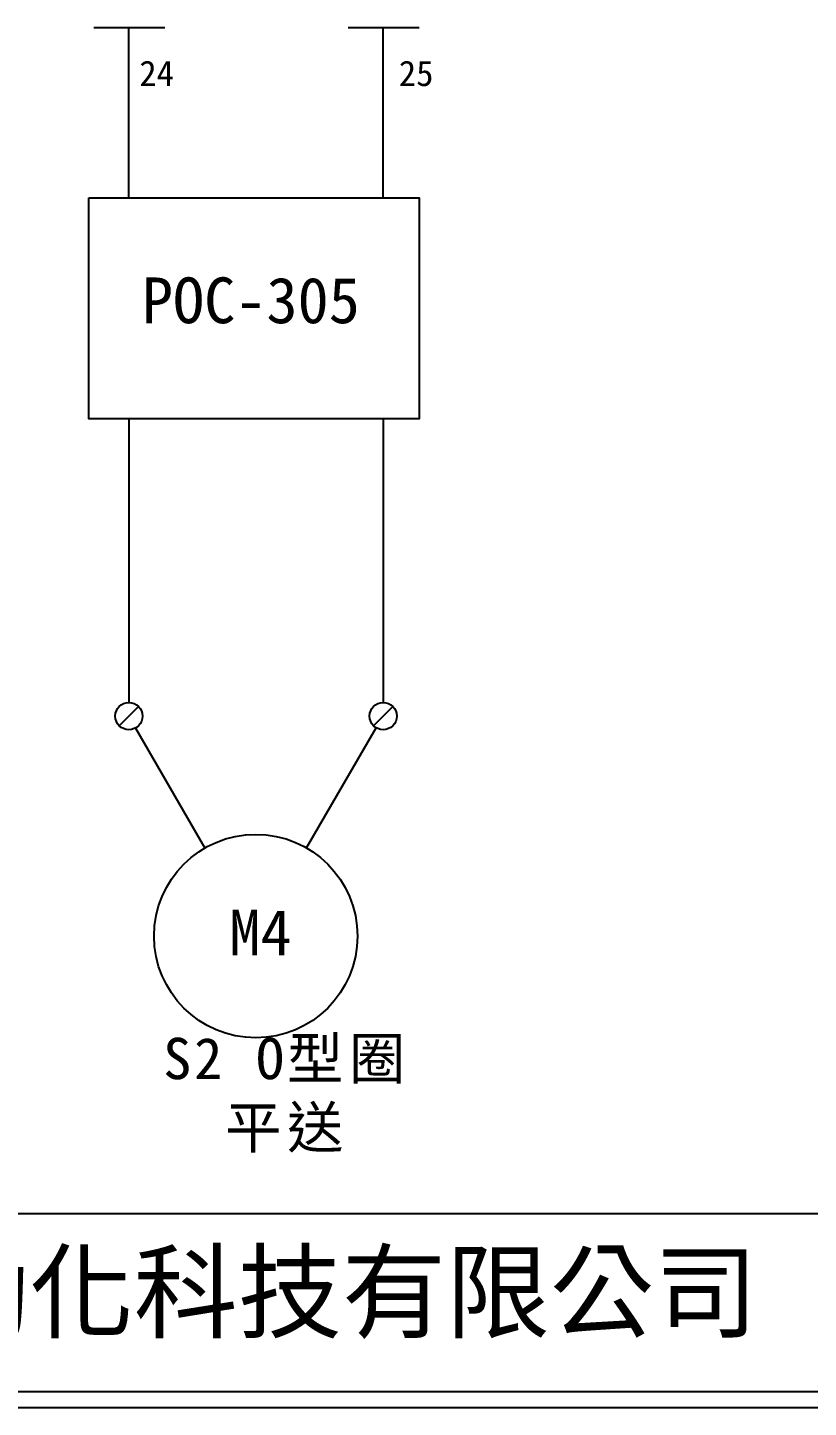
# Model space of a CAD drawing. Extents: x 10 to 297, y 3 to 207.
# Drawn here: x 81.2 to 142.6, y 3 to 111.5 of the extents above; entities that cross this region are included whole.
import ezdxf

# ---------------------------------------------------------------- set-up
doc = ezdxf.new("R2010")
doc.units = 0
doc.layers.get('0').update_dxf_attribs({"linetype": 'CONTINUOUS'})
doc.layers.add('圖框層', color=7, linetype='CONTINUOUS')
doc.layers.add('標尺寸層', color=3, linetype='CONTINUOUS')
doc.styles.add('STSL', font='kaiu.ttf')
doc.styles.add('標楷體', font='kaiu.ttf')

msp = doc.modelspace()

# ---------------------------------------------------------------- linework, layer by layer
for p, q in [((89.12, 111.49), (89.12, 105.63)), ((109.12, 111.49), (109.12, 105.63)), ((89.12, 105.63), (89.12, 98.1)), ((109.12, 105.63), (109.12, 98.1)), ((89.13, 80.72), (89.14, 58.43)), ((109.13, 80.72), (109.14, 58.43)), ((89.89, 58.12), (88.38, 56.6)), ((109.89, 58.12), (108.38, 56.6)), ((95.12, 46.99), (89.67, 56.43)), ((103.12, 46.99), (108.58, 56.44))]:
    msp.add_line(p, q)
for centre, radius in [((89.14, 57.36), 1.07), ((109.14, 57.36), 1.07), ((99.12, 40.06), 8)]:
    msp.add_circle(centre, radius)
at = {"layer": '圖框層', "color": 7}
for p, q in [((11.25, 18.25), (295.75, 18.25)), ((11.25, 4.25), (295.75, 4.25)), ((10, 3), (297, 3))]:
    msp.add_line(p, q, dxfattribs=at)
at = {"layer": '標尺寸層', "color": 7}
for p, q in [((86.39, 111.49), (91.96, 111.49)), ((89.12, 111.49), (89.12, 105.63)), ((106.39, 111.49), (111.96, 111.49))]:
    msp.add_line(p, q, dxfattribs=at)
msp.add_lwpolyline([(85.98, 98.1), (111.97, 98.1), (111.97, 80.72), (85.98, 80.72)], close=True, dxfattribs=at)

# ---------------------------------------------------------------- texts
at = {"color": 0, "insert": (101.58, 32.06), "char_height": 3.25, "width": 24.1454, "attachment_point": 2, "style": '標楷體'}
msp.add_mtext('{\\T1.1;S2 O型圈\\P平送}', dxfattribs=at)
at = {"layer": '圖框層', "color": 4, "style": 'STSL'}
for s, height, p in [('24', 2, (89.96, 106.9)), ('25', 2, (110.37, 106.9)), ('POC-305', 3.6, (90.16, 88.25)), ('M4', 3.6, (97.04, 38.54)), ('泓陞自動化科技有限公司', 6, (48.6, 9.08))]:
    msp.add_text(s, height=height, dxfattribs=at).set_placement(p)

doc.saveas('drawing.dxf')
